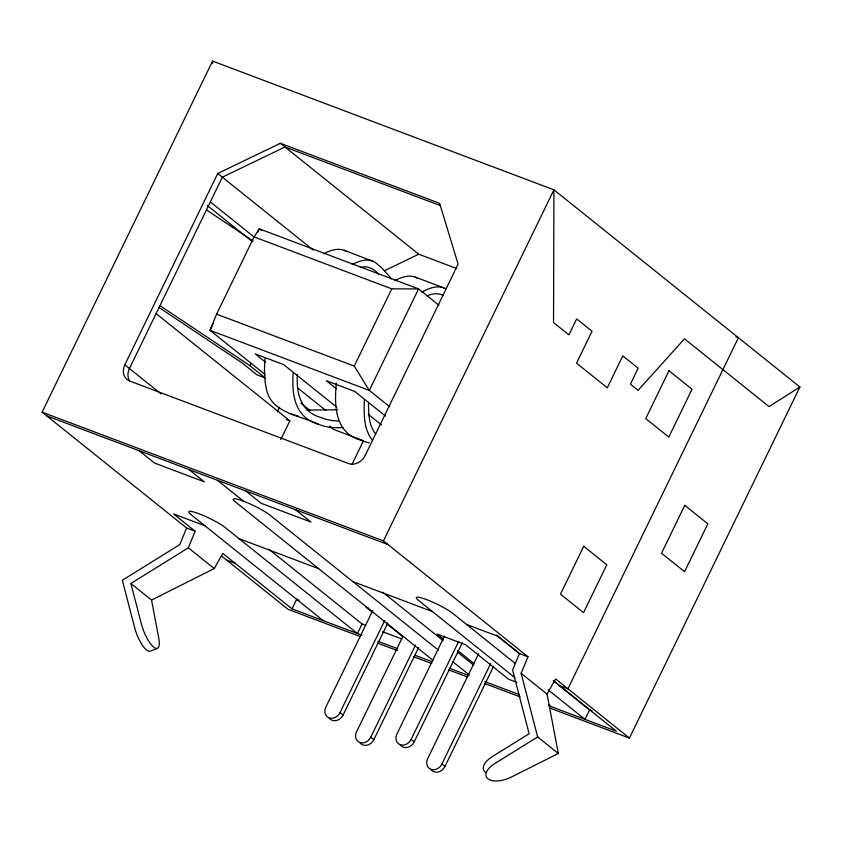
<?xml version="1.0" encoding="UTF-8"?>
<svg xmlns="http://www.w3.org/2000/svg" width="842" height="842" viewBox="0 0 842 842"><rect width="100%" height="100%" fill="white"/><g stroke="black" fill="none" stroke-linecap="round" stroke-linejoin="round"><path stroke-width="1.26" d="M212.573 63.708L212.573 61.087L553.92 189.829L799.9 387.004L629.427 738.087L549.615 707.985M297.384 374.69C296.131 393.056 300.626 411.948 320.97 417.537A159.664 84.653 -69.3 0 0 334.306 420.758L338.537 420.989M293.195 372.732C291.7 393.867 294.226 417.285 318.392 424.231A166.737 88.41 -69.3 0 0 332.316 427.599L343.094 427.694M364.312 399.561C363.986 413.212 363.302 428.799 372.301 440.082M264.977 358.618C264.241 369.385 264.114 380.395 266.861 390.92C272.366 413.264 301.489 415.906 318.392 424.231M336.274 383.194C334.316 405.539 334.537 432.767 361.06 440.324A166.737 88.41 -69.3 0 0 369.301 442.85M439.008 305.288L418.579 288.911L259.283 228.824L254.084 236.918L216.583 314.161L210.005 330.327L265.177 374.553M212.573 61.087L42.1 412.17L186.619 528.008L179.799 544.563L122.353 580.285L134.688 627.827A19.577 5.968 67.8 0 0 150.087 651.203L157.307 648.393M130.889 583.506L151.539 600.072L158.833 638.573A20.25 6.168 67.8 0 1 153.718 647.182A20.25 6.168 67.8 0 1 141.593 624.743L130.889 583.506L188.324 547.784L195.144 531.228L173.62 513.978L204.911 525.776M466.605 624.48L497.896 636.289L519.419 653.539L512.599 670.095L529.113 733.719L491.875 756.874A20.25 10.009 -21.2 0 0 485.35 772.261M537.649 736.929L494.728 763.62A19.577 9.683 -21.2 0 0 487.928 778.808A19.577 9.683 -21.2 0 0 511.452 777.029L558.309 753.495L537.649 736.929L521.135 673.316L527.955 656.76L383.436 540.911L42.1 412.17M124.826 364.828L217.731 173.484L280.354 143.287L439.65 203.375L458.101 264.146L365.186 455.48A13.63 11.388 -51.3 0 1 348.483 463.532L129.742 381.026A13.63 11.388 -51.3 0 1 124.826 364.828L161.085 393.898M213.436 323.244L210.005 330.327L369.291 390.404L389.73 406.781M257.568 232.371L259.283 228.824L261.325 230.466M159.085 307.53L242.18 362.986L256.999 374.869L265.283 377.995L249.906 365.67L251.053 363.302M277.334 411.948L279.618 407.244M280.775 439.524L289.848 420.842L156.096 313.624M354.25 366.091L391.762 288.848L418.579 288.911L369.291 390.404L354.25 366.091L216.583 314.161M351.914 464.552L363.502 440.692M362.018 635.268L292.006 608.861L296.594 599.409M383.436 540.911L553.92 189.829L553.541 322.549L568.918 334.874L576.665 318.918L592.042 331.243L576.549 363.155L607.293 387.804L622.785 355.892L638.162 368.207L630.416 384.173L638.099 390.33L684.472 338.821L769.03 406.602L799.9 387.004M268.808 549.205L362.081 623.964L357.429 633.542L225.214 527.555A21.513 3.105 25.9 0 0 198.922 513.725A21.513 3.105 25.9 0 0 191.081 514.683L323.296 620.67M372.806 610.408L325.812 707.196A8.967 7.494 -51.3 0 0 329.043 717.858A8.967 7.494 -51.3 0 0 340.031 712.553L384.731 620.501M329.085 717.91A8.967 7.494 -51.3 0 0 343.104 715.026L387.804 622.964M402.971 636.236L356.555 731.835A8.967 7.494 -51.3 0 0 359.787 742.497A8.967 7.494 -51.3 0 0 373.848 739.665L418.558 647.603M359.787 742.497A8.967 7.494 -51.3 0 0 370.775 737.203L415.474 645.14M444.492 636.057L396.919 734.014A8.967 7.494 -51.3 0 0 400.16 744.675A8.967 7.494 -51.3 0 0 411.138 739.381L458.711 641.415M400.192 744.728A8.967 7.494 -51.3 0 0 414.211 741.844L462.353 642.699M478.677 653.624L427.662 758.663A8.967 7.494 -51.3 0 0 430.904 769.325A8.967 7.494 -51.3 0 0 441.892 764.031L490.602 663.707M430.946 769.377A8.967 7.494 -51.3 0 0 444.965 766.494L493.675 666.169M554.794 681.862L589.632 709.795L584.99 719.373L548.089 689.798M151.539 600.072L214.247 568.561L222.825 553.404L292.006 608.861M558.309 753.495L547.047 694.092L555.625 678.936L629.427 738.087M421.716 292.227C428.778 288.164 437.977 284.554 445.776 288.795M323.738 253.779C329.906 250.527 337.316 247.822 344.231 250.306L374.658 261.967L381.647 267.714L389.888 276.986A166.737 88.41 -69.3 0 1 391.225 278.849M352.188 264.514C358.345 261.262 365.765 258.557 372.669 261.031M394.856 280.607C401.013 277.355 408.433 274.65 415.338 277.123L443.787 287.848M384.457 270.724L418.716 254.2L456.701 268.535M427.326 295.71C432.22 293.721 438.114 292.637 442.945 295.363M360.46 267.503C367.217 265.314 374.08 268.756 378.405 273.976M306.92 410.086L337.61 409.738M440.587 205.68L284.964 146.992L222.351 177.178L129.436 368.522A13.63 11.388 -51.3 0 0 129.742 381.068M735.95 336.789L738.402 337.716L567.929 688.798L559.393 685.577M254.084 236.918L391.762 288.848M362.313 440.24L333.632 429.431L329.548 426.147M286.291 419.495L289.848 420.842M46.71 415.864L388.046 544.616M239.044 538.648L318.697 568.697M352.83 581.569L432.472 611.608M186.619 528.008L195.144 531.228M519.419 653.539L527.955 656.76M368.333 608.061L365.965 607.166L372.111 612.092M226.582 560.046L235.118 563.266M296.658 599.293L299.057 600.199M362.081 623.964L365.691 625.332M382.531 631.679L401.792 638.941M516.988 682.399L508.568 679.22L465.521 644.719L437.072 633.984L443.229 638.92M589.632 709.795L592.042 710.711M377.984 641.299L397.635 648.708M414.832 655.192L432.03 661.686M449.228 668.169L468.878 675.579M484.845 681.599L519.24 694.576M548.721 705.691L616.281 731.172L553.247 680.652M360.523 636.668L288.08 609.345L221.467 555.941M377.711 643.151L397.361 650.561M413.327 656.581L431.736 663.528M448.933 670.011L467.352 676.957M484.539 683.441L520.145 696.871M415.338 277.123L417.327 278.06M344.231 250.306L346.209 251.242M206.458 209.9L253.063 240.991M159.969 305.646L249.906 365.67M280.354 143.287L418.716 254.2M217.731 173.484L313.213 250.021M210.342 201.912L254.242 237.107M207.343 205.553L252.274 241.57M385.436 416.022L354.798 391.467L326.359 380.731L336.568 388.92M368.228 414.296L381.51 424.947M336.8 407.212L283.691 364.639L255.242 353.914L265.451 362.102M298.142 388.299L325.717 410.401M300.941 403.213L310.14 410.591M496.37 635.036L519.946 653.929M515.293 663.507L452.775 613.386A21.513 3.105 25.9 0 0 426.484 599.557A21.513 3.105 25.9 0 0 418.642 600.514L514.978 677.747M521.135 673.316L547.047 694.092M548.805 704.859L550.857 706.501M295.605 509.747L310.982 522.072L261.199 503.295L245.822 490.97M457.574 650.413L473.972 663.559M382.826 592.305L443.145 640.657M457.459 652.129L473.814 665.243M438.493 650.234L269.808 515.02A21.513 3.105 25.9 0 0 243.517 501.19L217.383 480.235M452.807 661.707L469.162 674.821M432.988 660.307L235.676 502.148A21.513 3.105 25.9 0 1 243.517 501.19M386.467 623.596L402.865 636.741M188.934 469.51L204.311 481.834L154.528 463.058L139.162 450.733M188.324 547.784L214.247 568.561M411.138 739.381L414.211 741.844M441.892 764.031L444.965 766.494M340.031 712.553L343.104 715.026M370.775 737.203L373.848 739.665M375.658 433.935C368.785 425.557 368.638 413.948 368.449 403.623M298.194 416.032A166.737 88.41 -69.3 0 1 289.943 413.506M583.738 546.279L560.488 594.157L583.548 612.639L606.798 564.761L583.738 546.279M668.969 370.733L645.73 418.611L668.79 437.093L692.029 389.225L668.969 370.733M684.778 505.337L661.528 553.215L684.588 571.697L707.838 523.819L684.778 505.337"/></g></svg>
